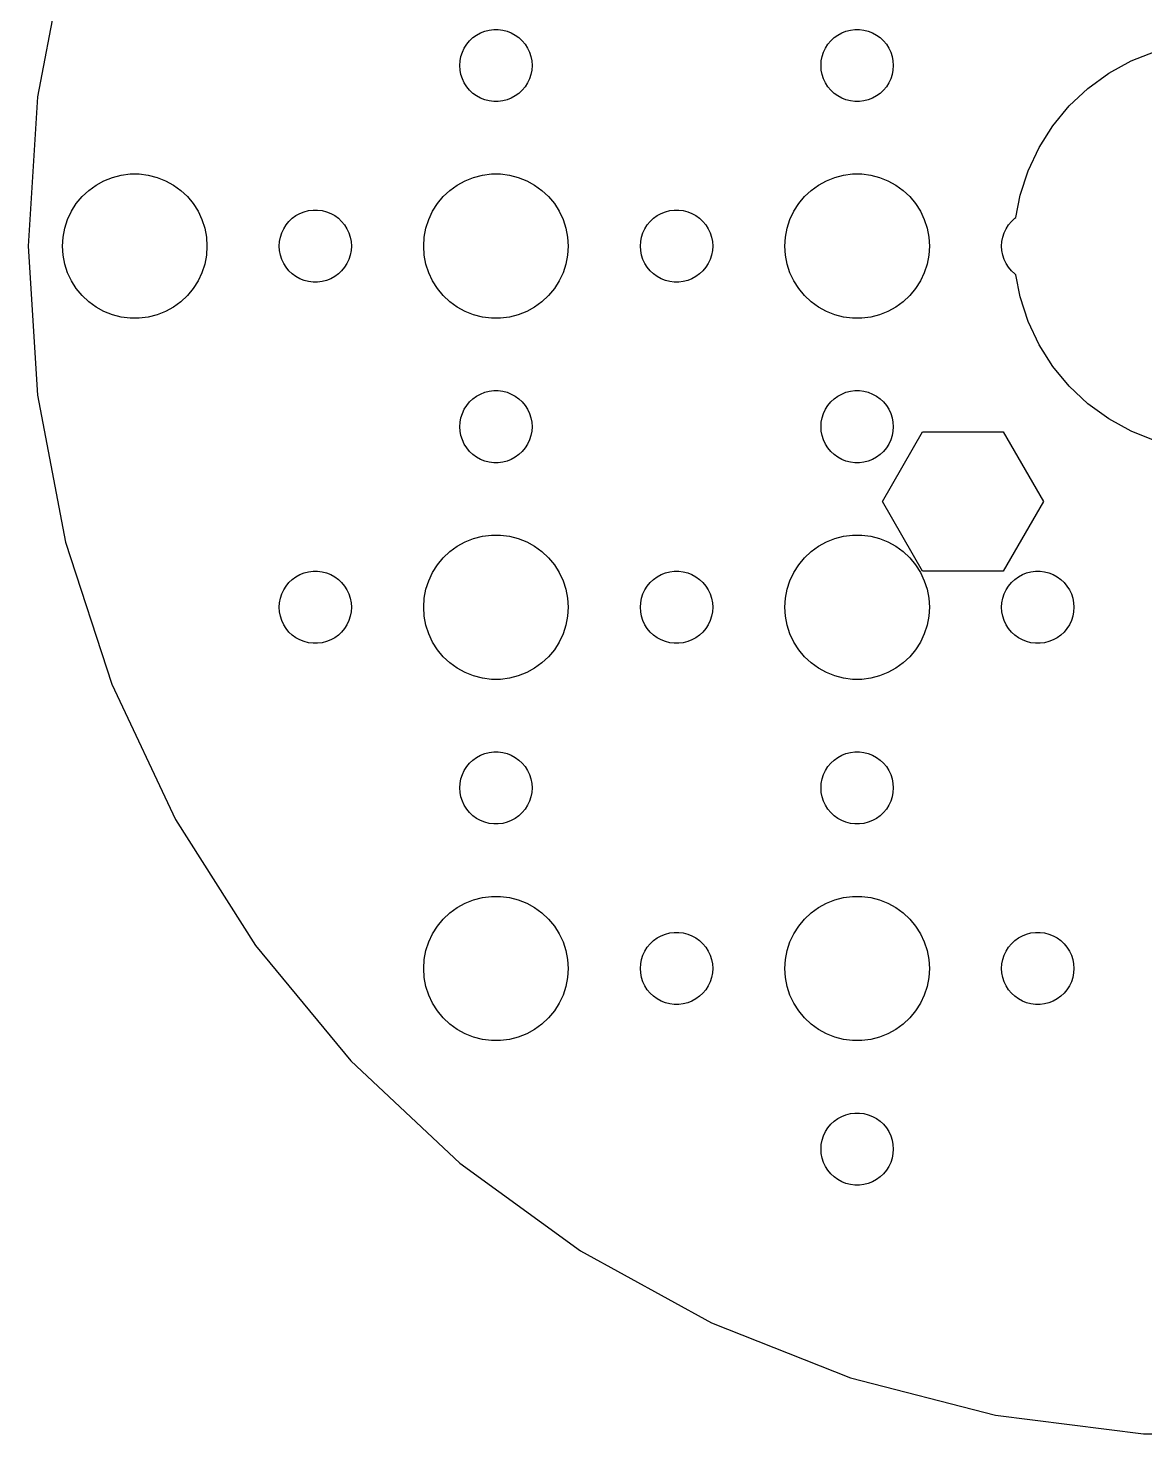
# Model space of a CAD drawing. Header units: metres. Extents: x -52 to 52, y -49 to 489.
# Drawn here: x -49.4 to -3.1, y 280.7 to 339.1 of the extents above; entities that cross this region are included whole.
import ezdxf

# ---------------------------------------------------------------- set-up
doc = ezdxf.new("R2010")
doc.units = ezdxf.units.M

msp = doc.modelspace()

# ---------------------------------------------------------------- linework, layer by layer
for p, q in [((-47.874, 342.292), (-49.037, 336.195)), ((-31.0934, 338.527), (-30.9561, 338.656)), ((-30.9561, 338.656), (-30.8037, 338.766)), ((-30.8037, 338.766), (-30.6387, 338.857)), ((-30.6387, 338.857), (-30.4635, 338.927)), ((-30.4635, 338.927), (-30.2811, 338.973)), ((-30.2811, 338.973), (-30.0942, 338.997)), ((-30.0942, 338.997), (-29.9058, 338.997)), ((-29.9058, 338.997), (-29.7189, 338.973)), ((-29.7189, 338.973), (-29.5365, 338.927)), ((-29.5365, 338.927), (-29.3613, 338.857)), ((-29.3613, 338.857), (-29.1963, 338.766)), ((-29.1963, 338.766), (-29.0439, 338.656)), ((-29.0439, 338.656), (-28.9065, 338.527)), ((-16.0934, 338.527), (-15.9561, 338.656)), ((-15.9561, 338.656), (-15.8037, 338.766)), ((-15.8037, 338.766), (-15.6387, 338.857)), ((-15.6387, 338.857), (-15.4635, 338.927)), ((-15.4635, 338.927), (-15.2811, 338.973)), ((-15.2811, 338.973), (-15.0942, 338.997)), ((-15.0942, 338.997), (-14.9058, 338.997)), ((-14.9058, 338.997), (-14.7189, 338.973)), ((-14.7189, 338.973), (-14.5365, 338.927)), ((-14.5365, 338.927), (-14.3613, 338.857)), ((-14.3613, 338.857), (-14.1963, 338.766)), ((-14.1963, 338.766), (-14.0439, 338.656)), ((-14.0439, 338.656), (-13.9065, 338.527)), ((-31.4529, 337.873), (-31.3947, 338.052)), ((-31.3947, 338.052), (-31.3145, 338.223)), ((-31.3145, 338.223), (-31.2135, 338.382)), ((-31.2135, 338.382), (-31.0934, 338.527)), ((-28.9065, 338.527), (-28.7865, 338.382)), ((-28.7865, 338.382), (-28.6855, 338.223)), ((-28.6855, 338.223), (-28.6053, 338.052)), ((-28.6053, 338.052), (-28.5471, 337.873)), ((-16.4529, 337.873), (-16.3947, 338.052)), ((-16.3947, 338.052), (-16.3145, 338.223)), ((-16.3145, 338.223), (-16.2135, 338.382)), ((-16.2135, 338.382), (-16.0934, 338.527)), ((-13.9065, 338.527), (-13.7865, 338.382)), ((-13.7865, 338.382), (-13.6855, 338.223)), ((-13.6855, 338.223), (-13.6053, 338.052)), ((-13.6053, 338.052), (-13.5471, 337.873)), ((-3.61911, 337.691), (-2.62663, 338.084)), ((-31.5, 337.5), (-31.4882, 337.688)), ((-31.4882, 337.312), (-31.5, 337.5)), ((-31.4882, 337.688), (-31.4529, 337.873)), ((-28.5471, 337.873), (-28.5118, 337.688)), ((-28.5118, 337.688), (-28.5, 337.5)), ((-28.5, 337.5), (-28.5118, 337.312)), ((-16.5, 337.5), (-16.4882, 337.688)), ((-16.4882, 337.312), (-16.5, 337.5)), ((-16.4882, 337.688), (-16.4529, 337.873)), ((-13.5471, 337.873), (-13.5118, 337.688)), ((-13.5118, 337.688), (-13.5, 337.5)), ((-13.5, 337.5), (-13.5118, 337.312)), ((-4.55452, 337.177), (-3.61911, 337.691)), ((-31.4529, 337.127), (-31.4882, 337.312)), ((-31.3947, 336.948), (-31.4529, 337.127)), ((-31.3145, 336.777), (-31.3947, 336.948)), ((-28.6053, 336.948), (-28.6855, 336.777)), ((-28.5471, 337.127), (-28.6053, 336.948)), ((-28.5118, 337.312), (-28.5471, 337.127)), ((-16.4529, 337.127), (-16.4882, 337.312)), ((-16.3947, 336.948), (-16.4529, 337.127)), ((-16.3145, 336.777), (-16.3947, 336.948)), ((-13.6053, 336.948), (-13.6855, 336.777)), ((-13.5471, 337.127), (-13.6053, 336.948)), ((-13.5118, 337.312), (-13.5471, 337.127)), ((-5.41809, 336.549), (-4.55452, 337.177)), ((-31.2135, 336.618), (-31.3145, 336.777)), ((-31.0934, 336.473), (-31.2135, 336.618)), ((-30.9561, 336.344), (-31.0934, 336.473)), ((-30.8037, 336.234), (-30.9561, 336.344)), ((-29.0439, 336.344), (-29.1963, 336.234)), ((-28.9065, 336.473), (-29.0439, 336.344)), ((-28.7865, 336.618), (-28.9065, 336.473)), ((-28.6855, 336.777), (-28.7865, 336.618)), ((-16.2135, 336.618), (-16.3145, 336.777)), ((-16.0934, 336.473), (-16.2135, 336.618)), ((-15.9561, 336.344), (-16.0934, 336.473)), ((-15.8037, 336.234), (-15.9561, 336.344)), ((-14.0439, 336.344), (-14.1963, 336.234)), ((-13.9065, 336.473), (-14.0439, 336.344)), ((-13.7865, 336.618), (-13.9065, 336.473)), ((-13.6855, 336.777), (-13.7865, 336.618)), ((-6.19623, 335.819), (-5.41809, 336.549)), ((-49.037, 336.195), (-49.4268, 330)), ((-30.6387, 336.143), (-30.8037, 336.234)), ((-30.4635, 336.073), (-30.6387, 336.143)), ((-30.2811, 336.027), (-30.4635, 336.073)), ((-30.0942, 336.003), (-30.2811, 336.027)), ((-29.9058, 336.003), (-30.0942, 336.003)), ((-29.7189, 336.027), (-29.9058, 336.003)), ((-29.5365, 336.073), (-29.7189, 336.027)), ((-29.3613, 336.143), (-29.5365, 336.073)), ((-29.1963, 336.234), (-29.3613, 336.143)), ((-15.6387, 336.143), (-15.8037, 336.234)), ((-15.4635, 336.073), (-15.6387, 336.143)), ((-15.2811, 336.027), (-15.4635, 336.073)), ((-15.0942, 336.003), (-15.2811, 336.027)), ((-14.9058, 336.003), (-15.0942, 336.003)), ((-14.7189, 336.027), (-14.9058, 336.003)), ((-14.5365, 336.073), (-14.7189, 336.027)), ((-14.3613, 336.143), (-14.5365, 336.073)), ((-14.1963, 336.234), (-14.3613, 336.143)), ((-6.87663, 334.996), (-6.19623, 335.819)), ((-7.44859, 334.095), (-6.87663, 334.996)), ((-7.90309, 333.129), (-7.44859, 334.095)), ((-46.2773, 332.714), (-45.927, 332.853)), ((-45.927, 332.853), (-45.5621, 332.947)), ((-45.5621, 332.947), (-45.1884, 332.994)), ((-45.1884, 332.994), (-44.8116, 332.994)), ((-44.8116, 332.994), (-44.4379, 332.947)), ((-44.4379, 332.947), (-44.0729, 332.853)), ((-44.0729, 332.853), (-43.7227, 332.714)), ((-31.2773, 332.714), (-30.927, 332.853)), ((-30.927, 332.853), (-30.5621, 332.947)), ((-30.5621, 332.947), (-30.1884, 332.994)), ((-30.1884, 332.994), (-29.8116, 332.994)), ((-29.8116, 332.994), (-29.4379, 332.947)), ((-29.4379, 332.947), (-29.0729, 332.853)), ((-29.0729, 332.853), (-28.7227, 332.714)), ((-16.2773, 332.714), (-15.927, 332.853)), ((-15.927, 332.853), (-15.5621, 332.947)), ((-15.5621, 332.947), (-15.1884, 332.994)), ((-15.1884, 332.994), (-14.8116, 332.994)), ((-14.8116, 332.994), (-14.4379, 332.947)), ((-14.4379, 332.947), (-14.0729, 332.853)), ((-14.0729, 332.853), (-13.7227, 332.714)), ((-8.23296, 332.114), (-7.90309, 333.129)), ((-47.1869, 332.054), (-46.9123, 332.312)), ((-46.9123, 332.312), (-46.6075, 332.533)), ((-46.6075, 332.533), (-46.2773, 332.714)), ((-43.7227, 332.714), (-43.3925, 332.533)), ((-43.3925, 332.533), (-43.0877, 332.312)), ((-43.0877, 332.312), (-42.8131, 332.054)), ((-32.1869, 332.054), (-31.9123, 332.312)), ((-31.9123, 332.312), (-31.6075, 332.533)), ((-31.6075, 332.533), (-31.2773, 332.714)), ((-28.7227, 332.714), (-28.3925, 332.533)), ((-28.3925, 332.533), (-28.0877, 332.312)), ((-28.0877, 332.312), (-27.8131, 332.054)), ((-17.1869, 332.054), (-16.9123, 332.312)), ((-16.9123, 332.312), (-16.6075, 332.533)), ((-16.6075, 332.533), (-16.2773, 332.714)), ((-13.7227, 332.714), (-13.3925, 332.533)), ((-13.3925, 332.533), (-13.0877, 332.312)), ((-13.0877, 332.312), (-12.8131, 332.054)), ((-47.6289, 331.445), (-47.427, 331.763)), ((-47.427, 331.763), (-47.1869, 332.054)), ((-42.8131, 332.054), (-42.5729, 331.763)), ((-42.5729, 331.763), (-42.3711, 331.445)), ((-32.6289, 331.445), (-32.427, 331.763)), ((-32.427, 331.763), (-32.1869, 332.054)), ((-27.8131, 332.054), (-27.5729, 331.763)), ((-27.5729, 331.763), (-27.3711, 331.445)), ((-17.6289, 331.445), (-17.427, 331.763)), ((-17.427, 331.763), (-17.1869, 332.054)), ((-12.8131, 332.054), (-12.5729, 331.763)), ((-12.5729, 331.763), (-12.3711, 331.445)), ((-8.40921, 331.19), (-8.23296, 332.114)), ((-47.9057, 330.746), (-47.7893, 331.104)), ((-47.7893, 331.104), (-47.6289, 331.445)), ((-42.3711, 331.445), (-42.2107, 331.104)), ((-42.2107, 331.104), (-42.0942, 330.746)), ((-38.7135, 330.882), (-38.5934, 331.027)), ((-38.5934, 331.027), (-38.4561, 331.156)), ((-38.4561, 331.156), (-38.3037, 331.266)), ((-38.3037, 331.266), (-38.1387, 331.357)), ((-38.1387, 331.357), (-37.9635, 331.427)), ((-37.9635, 331.427), (-37.7811, 331.473)), ((-37.7811, 331.473), (-37.5942, 331.497)), ((-37.5942, 331.497), (-37.4058, 331.497)), ((-37.4058, 331.497), (-37.2189, 331.473)), ((-37.2189, 331.473), (-37.0365, 331.427)), ((-37.0365, 331.427), (-36.8613, 331.357)), ((-36.8613, 331.357), (-36.6963, 331.266)), ((-36.6963, 331.266), (-36.5439, 331.156)), ((-36.5439, 331.156), (-36.4065, 331.027)), ((-36.4065, 331.027), (-36.2865, 330.882)), ((-32.9057, 330.746), (-32.7893, 331.104)), ((-32.7893, 331.104), (-32.6289, 331.445)), ((-27.3711, 331.445), (-27.2107, 331.104)), ((-27.2107, 331.104), (-27.0942, 330.746)), ((-23.7135, 330.882), (-23.5934, 331.027)), ((-23.5934, 331.027), (-23.4561, 331.156)), ((-23.4561, 331.156), (-23.3037, 331.266)), ((-23.3037, 331.266), (-23.1387, 331.357)), ((-23.1387, 331.357), (-22.9635, 331.427)), ((-22.9635, 331.427), (-22.7811, 331.473)), ((-22.7811, 331.473), (-22.5942, 331.497)), ((-22.5942, 331.497), (-22.4058, 331.497)), ((-22.4058, 331.497), (-22.2189, 331.473)), ((-22.2189, 331.473), (-22.0365, 331.427)), ((-22.0365, 331.427), (-21.8613, 331.357)), ((-21.8613, 331.357), (-21.6963, 331.266)), ((-21.6963, 331.266), (-21.5439, 331.156)), ((-21.5439, 331.156), (-21.4065, 331.027)), ((-21.4065, 331.027), (-21.2865, 330.882)), ((-17.9057, 330.746), (-17.7893, 331.104)), ((-17.7893, 331.104), (-17.6289, 331.445)), ((-12.3711, 331.445), (-12.2107, 331.104)), ((-12.2107, 331.104), (-12.0942, 330.746)), ((-8.71352, 330.882), (-8.59344, 331.027)), ((-8.59344, 331.027), (-8.45613, 331.156)), ((-8.45613, 331.156), (-8.40921, 331.19)), ((-47.9763, 330.376), (-47.9057, 330.746)), ((-42.0942, 330.746), (-42.0237, 330.376)), ((-38.9529, 330.373), (-38.8947, 330.552)), ((-38.8947, 330.552), (-38.8145, 330.723)), ((-38.8145, 330.723), (-38.7135, 330.882)), ((-36.2865, 330.882), (-36.1855, 330.723)), ((-36.1855, 330.723), (-36.1053, 330.552)), ((-36.1053, 330.552), (-36.0471, 330.373)), ((-32.9763, 330.376), (-32.9057, 330.746)), ((-27.0942, 330.746), (-27.0237, 330.376)), ((-23.9529, 330.373), (-23.8947, 330.552)), ((-23.8947, 330.552), (-23.8145, 330.723)), ((-23.8145, 330.723), (-23.7135, 330.882)), ((-21.2865, 330.882), (-21.1855, 330.723)), ((-21.1855, 330.723), (-21.1053, 330.552)), ((-21.1053, 330.552), (-21.0471, 330.373)), ((-17.9763, 330.376), (-17.9057, 330.746)), ((-12.0942, 330.746), (-12.0237, 330.376)), ((-8.95287, 330.373), (-8.89465, 330.552)), ((-8.89465, 330.552), (-8.81445, 330.723)), ((-8.81445, 330.723), (-8.71352, 330.882)), ((-49.4268, 330), (-49.037, 323.805)), ((-48, 330), (-47.9763, 330.376)), ((-47.9763, 329.624), (-48, 330)), ((-42.0237, 330.376), (-42, 330)), ((-42, 330), (-42.0237, 329.624)), ((-39, 330), (-38.9882, 330.188)), ((-38.9882, 329.812), (-39, 330)), ((-38.9882, 330.188), (-38.9529, 330.373)), ((-36.0471, 330.373), (-36.0118, 330.188)), ((-36.0118, 330.188), (-36, 330)), ((-36, 330), (-36.0118, 329.812)), ((-33, 330), (-32.9763, 330.376)), ((-32.9763, 329.624), (-33, 330)), ((-27.0237, 330.376), (-27, 330)), ((-27, 330), (-27.0237, 329.624)), ((-24, 330), (-23.9882, 330.188)), ((-23.9882, 329.812), (-24, 330)), ((-23.9882, 330.188), (-23.9529, 330.373)), ((-21.0471, 330.373), (-21.0118, 330.188)), ((-21.0118, 330.188), (-21, 330)), ((-21, 330), (-21.0118, 329.812)), ((-18, 330), (-17.9763, 330.376)), ((-17.9763, 329.624), (-18, 330)), ((-12.0237, 330.376), (-12, 330)), ((-12, 330), (-12.0237, 329.624)), ((-9, 330), (-8.98816, 330.188)), ((-8.98816, 329.812), (-9, 330)), ((-8.98816, 330.188), (-8.95287, 330.373)), ((-47.9057, 329.254), (-47.9763, 329.624)), ((-42.0237, 329.624), (-42.0942, 329.254)), ((-38.9529, 329.627), (-38.9882, 329.812)), ((-38.8947, 329.448), (-38.9529, 329.627)), ((-38.8145, 329.277), (-38.8947, 329.448)), ((-38.7135, 329.118), (-38.8145, 329.277)), ((-36.1855, 329.277), (-36.2865, 329.118)), ((-36.1053, 329.448), (-36.1855, 329.277)), ((-36.0471, 329.627), (-36.1053, 329.448)), ((-36.0118, 329.812), (-36.0471, 329.627)), ((-32.9057, 329.254), (-32.9763, 329.624)), ((-27.0237, 329.624), (-27.0942, 329.254)), ((-23.9529, 329.627), (-23.9882, 329.812)), ((-23.8947, 329.448), (-23.9529, 329.627)), ((-23.8145, 329.277), (-23.8947, 329.448)), ((-23.7135, 329.118), (-23.8145, 329.277)), ((-21.1855, 329.277), (-21.2865, 329.118)), ((-21.1053, 329.448), (-21.1855, 329.277)), ((-21.0471, 329.627), (-21.1053, 329.448)), ((-21.0118, 329.812), (-21.0471, 329.627)), ((-17.9057, 329.254), (-17.9763, 329.624)), ((-12.0237, 329.624), (-12.0942, 329.254)), ((-8.95287, 329.627), (-8.98816, 329.812)), ((-8.89465, 329.448), (-8.95287, 329.627)), ((-8.81445, 329.277), (-8.89465, 329.448)), ((-8.71352, 329.118), (-8.81445, 329.277)), ((-47.7893, 328.896), (-47.9057, 329.254)), ((-47.6289, 328.555), (-47.7893, 328.896)), ((-42.2107, 328.896), (-42.3711, 328.555)), ((-42.0942, 329.254), (-42.2107, 328.896)), ((-38.5934, 328.973), (-38.7135, 329.118)), ((-38.4561, 328.844), (-38.5934, 328.973)), ((-38.3037, 328.734), (-38.4561, 328.844)), ((-38.1387, 328.643), (-38.3037, 328.734)), ((-36.6963, 328.734), (-36.8613, 328.643)), ((-36.5439, 328.844), (-36.6963, 328.734)), ((-36.4065, 328.973), (-36.5439, 328.844)), ((-36.2865, 329.118), (-36.4065, 328.973)), ((-32.7893, 328.896), (-32.9057, 329.254)), ((-32.6289, 328.555), (-32.7893, 328.896)), ((-27.2107, 328.896), (-27.3711, 328.555)), ((-27.0942, 329.254), (-27.2107, 328.896)), ((-23.5934, 328.973), (-23.7135, 329.118)), ((-23.4561, 328.844), (-23.5934, 328.973)), ((-23.3037, 328.734), (-23.4561, 328.844)), ((-23.1387, 328.643), (-23.3037, 328.734)), ((-21.6963, 328.734), (-21.8613, 328.643)), ((-21.5439, 328.844), (-21.6963, 328.734)), ((-21.4065, 328.973), (-21.5439, 328.844)), ((-21.2865, 329.118), (-21.4065, 328.973)), ((-17.7893, 328.896), (-17.9057, 329.254)), ((-17.6289, 328.555), (-17.7893, 328.896)), ((-12.2107, 328.896), (-12.3711, 328.555)), ((-12.0942, 329.254), (-12.2107, 328.896)), ((-8.59344, 328.973), (-8.71352, 329.118)), ((-8.45613, 328.844), (-8.59344, 328.973)), ((-8.40921, 328.81), (-8.45613, 328.844)), ((-8.23296, 327.886), (-8.40921, 328.81)), ((-47.427, 328.237), (-47.6289, 328.555)), ((-47.1869, 327.946), (-47.427, 328.237)), ((-42.5729, 328.237), (-42.8131, 327.946)), ((-42.3711, 328.555), (-42.5729, 328.237)), ((-37.9635, 328.573), (-38.1387, 328.643)), ((-37.7811, 328.527), (-37.9635, 328.573)), ((-37.5942, 328.503), (-37.7811, 328.527)), ((-37.4058, 328.503), (-37.5942, 328.503)), ((-37.2189, 328.527), (-37.4058, 328.503)), ((-37.0365, 328.573), (-37.2189, 328.527)), ((-36.8613, 328.643), (-37.0365, 328.573)), ((-32.427, 328.237), (-32.6289, 328.555)), ((-32.1869, 327.946), (-32.427, 328.237)), ((-27.5729, 328.237), (-27.8131, 327.946)), ((-27.3711, 328.555), (-27.5729, 328.237)), ((-22.9635, 328.573), (-23.1387, 328.643)), ((-22.7811, 328.527), (-22.9635, 328.573)), ((-22.5942, 328.503), (-22.7811, 328.527)), ((-22.4058, 328.503), (-22.5942, 328.503)), ((-22.2189, 328.527), (-22.4058, 328.503)), ((-22.0365, 328.573), (-22.2189, 328.527)), ((-21.8613, 328.643), (-22.0365, 328.573)), ((-17.427, 328.237), (-17.6289, 328.555)), ((-17.1869, 327.946), (-17.427, 328.237)), ((-12.5729, 328.237), (-12.8131, 327.946)), ((-12.3711, 328.555), (-12.5729, 328.237)), ((-46.9123, 327.688), (-47.1869, 327.946)), ((-46.6075, 327.467), (-46.9123, 327.688)), ((-43.0877, 327.688), (-43.3925, 327.467)), ((-42.8131, 327.946), (-43.0877, 327.688)), ((-31.9123, 327.688), (-32.1869, 327.946)), ((-31.6075, 327.467), (-31.9123, 327.688)), ((-28.0877, 327.688), (-28.3925, 327.467)), ((-27.8131, 327.946), (-28.0877, 327.688)), ((-16.9123, 327.688), (-17.1869, 327.946)), ((-16.6075, 327.467), (-16.9123, 327.688)), ((-13.0877, 327.688), (-13.3925, 327.467)), ((-12.8131, 327.946), (-13.0877, 327.688)), ((-7.90309, 326.871), (-8.23296, 327.886)), ((-46.2773, 327.286), (-46.6075, 327.467)), ((-45.927, 327.147), (-46.2773, 327.286)), ((-45.5621, 327.053), (-45.927, 327.147)), ((-45.1884, 327.006), (-45.5621, 327.053)), ((-44.8116, 327.006), (-45.1884, 327.006)), ((-44.4379, 327.053), (-44.8116, 327.006)), ((-44.0729, 327.147), (-44.4379, 327.053)), ((-43.7227, 327.286), (-44.0729, 327.147)), ((-43.3925, 327.467), (-43.7227, 327.286)), ((-31.2773, 327.286), (-31.6075, 327.467)), ((-30.927, 327.147), (-31.2773, 327.286)), ((-30.5621, 327.053), (-30.927, 327.147)), ((-30.1884, 327.006), (-30.5621, 327.053)), ((-29.8116, 327.006), (-30.1884, 327.006)), ((-29.4379, 327.053), (-29.8116, 327.006)), ((-29.0729, 327.147), (-29.4379, 327.053)), ((-28.7227, 327.286), (-29.0729, 327.147)), ((-28.3925, 327.467), (-28.7227, 327.286)), ((-16.2773, 327.286), (-16.6075, 327.467)), ((-15.927, 327.147), (-16.2773, 327.286)), ((-15.5621, 327.053), (-15.927, 327.147)), ((-15.1884, 327.006), (-15.5621, 327.053)), ((-14.8116, 327.006), (-15.1884, 327.006)), ((-14.4379, 327.053), (-14.8116, 327.006)), ((-14.0729, 327.147), (-14.4379, 327.053)), ((-13.7227, 327.286), (-14.0729, 327.147)), ((-13.3925, 327.467), (-13.7227, 327.286)), ((-7.44859, 325.905), (-7.90309, 326.871)), ((-6.87663, 325.004), (-7.44859, 325.905)), ((-6.19623, 324.181), (-6.87663, 325.004)), ((-5.41809, 323.451), (-6.19623, 324.181)), ((-49.037, 323.805), (-47.874, 317.708)), ((-31.2135, 323.382), (-31.0934, 323.527)), ((-31.0934, 323.527), (-30.9561, 323.656)), ((-30.9561, 323.656), (-30.8037, 323.766)), ((-30.8037, 323.766), (-30.6387, 323.857)), ((-30.6387, 323.857), (-30.4635, 323.927)), ((-30.4635, 323.927), (-30.2811, 323.973)), ((-30.2811, 323.973), (-30.0942, 323.997)), ((-30.0942, 323.997), (-29.9058, 323.997)), ((-29.9058, 323.997), (-29.7189, 323.973)), ((-29.7189, 323.973), (-29.5365, 323.927)), ((-29.5365, 323.927), (-29.3613, 323.857)), ((-29.3613, 323.857), (-29.1963, 323.766)), ((-29.1963, 323.766), (-29.0439, 323.656)), ((-29.0439, 323.656), (-28.9065, 323.527)), ((-28.9065, 323.527), (-28.7865, 323.382)), ((-16.2135, 323.382), (-16.0934, 323.527)), ((-16.0934, 323.527), (-15.9561, 323.656)), ((-15.9561, 323.656), (-15.8037, 323.766)), ((-15.8037, 323.766), (-15.6387, 323.857)), ((-15.6387, 323.857), (-15.4635, 323.927)), ((-15.4635, 323.927), (-15.2811, 323.973)), ((-15.2811, 323.973), (-15.0942, 323.997)), ((-15.0942, 323.997), (-14.9058, 323.997)), ((-14.9058, 323.997), (-14.7189, 323.973)), ((-14.7189, 323.973), (-14.5365, 323.927)), ((-14.5365, 323.927), (-14.3613, 323.857)), ((-14.3613, 323.857), (-14.1963, 323.766)), ((-14.1963, 323.766), (-14.0439, 323.656)), ((-14.0439, 323.656), (-13.9065, 323.527)), ((-13.9065, 323.527), (-13.7865, 323.382)), ((-4.55452, 322.823), (-5.41809, 323.451)), ((-31.4882, 322.688), (-31.4529, 322.873)), ((-31.4529, 322.873), (-31.3947, 323.052)), ((-31.3947, 323.052), (-31.3145, 323.223)), ((-31.3145, 323.223), (-31.2135, 323.382)), ((-28.7865, 323.382), (-28.6855, 323.223)), ((-28.6855, 323.223), (-28.6053, 323.052)), ((-28.6053, 323.052), (-28.5471, 322.873)), ((-28.5471, 322.873), (-28.5118, 322.688)), ((-16.4882, 322.688), (-16.4529, 322.873)), ((-16.4529, 322.873), (-16.3947, 323.052)), ((-16.3947, 323.052), (-16.3145, 323.223)), ((-16.3145, 323.223), (-16.2135, 323.382)), ((-13.7865, 323.382), (-13.6855, 323.223)), ((-13.6855, 323.223), (-13.6053, 323.052)), ((-13.6053, 323.052), (-13.5471, 322.873)), ((-13.5471, 322.873), (-13.5118, 322.688)), ((-31.5, 322.5), (-31.4882, 322.688)), ((-31.4882, 322.312), (-31.5, 322.5)), ((-31.4529, 322.127), (-31.4882, 322.312)), ((-28.5118, 322.312), (-28.5471, 322.127)), ((-28.5118, 322.688), (-28.5, 322.5)), ((-28.5, 322.5), (-28.5118, 322.312)), ((-16.5, 322.5), (-16.4882, 322.688)), ((-16.4882, 322.312), (-16.5, 322.5)), ((-16.4529, 322.127), (-16.4882, 322.312)), ((-13.9536, 319.393), (-12.2803, 322.291)), ((-13.5118, 322.312), (-13.5471, 322.127)), ((-13.5118, 322.688), (-13.5, 322.5)), ((-13.5, 322.5), (-13.5118, 322.312)), ((-12.2803, 322.291), (-8.9337, 322.291)), ((-8.9337, 322.291), (-7.26039, 319.393)), ((-3.61911, 322.309), (-4.55452, 322.823)), ((-2.62663, 321.916), (-3.61911, 322.309)), ((-31.3947, 321.948), (-31.4529, 322.127)), ((-31.3145, 321.777), (-31.3947, 321.948)), ((-31.2135, 321.618), (-31.3145, 321.777)), ((-28.6855, 321.777), (-28.7865, 321.618)), ((-28.6053, 321.948), (-28.6855, 321.777)), ((-28.5471, 322.127), (-28.6053, 321.948)), ((-16.3947, 321.948), (-16.4529, 322.127)), ((-16.3145, 321.777), (-16.3947, 321.948)), ((-16.2135, 321.618), (-16.3145, 321.777)), ((-13.6855, 321.777), (-13.7865, 321.618)), ((-13.6053, 321.948), (-13.6855, 321.777)), ((-13.5471, 322.127), (-13.6053, 321.948)), ((-31.0934, 321.473), (-31.2135, 321.618)), ((-30.9561, 321.344), (-31.0934, 321.473)), ((-30.8037, 321.234), (-30.9561, 321.344)), ((-30.6387, 321.143), (-30.8037, 321.234)), ((-30.4635, 321.073), (-30.6387, 321.143)), ((-29.3613, 321.143), (-29.5365, 321.073)), ((-29.1963, 321.234), (-29.3613, 321.143)), ((-29.0439, 321.344), (-29.1963, 321.234)), ((-28.9065, 321.473), (-29.0439, 321.344)), ((-28.7865, 321.618), (-28.9065, 321.473)), ((-16.0934, 321.473), (-16.2135, 321.618)), ((-15.9561, 321.344), (-16.0934, 321.473)), ((-15.8037, 321.234), (-15.9561, 321.344)), ((-15.6387, 321.143), (-15.8037, 321.234)), ((-15.4635, 321.073), (-15.6387, 321.143)), ((-14.3613, 321.143), (-14.5365, 321.073)), ((-14.1963, 321.234), (-14.3613, 321.143)), ((-14.0439, 321.344), (-14.1963, 321.234)), ((-13.9065, 321.473), (-14.0439, 321.344)), ((-13.7865, 321.618), (-13.9065, 321.473)), ((-30.2811, 321.027), (-30.4635, 321.073)), ((-30.0942, 321.003), (-30.2811, 321.027)), ((-29.9058, 321.003), (-30.0942, 321.003)), ((-29.7189, 321.027), (-29.9058, 321.003)), ((-29.5365, 321.073), (-29.7189, 321.027)), ((-15.2811, 321.027), (-15.4635, 321.073)), ((-15.0942, 321.003), (-15.2811, 321.027)), ((-14.9058, 321.003), (-15.0942, 321.003)), ((-14.7189, 321.027), (-14.9058, 321.003)), ((-14.5365, 321.073), (-14.7189, 321.027)), ((-12.2803, 316.495), (-13.9536, 319.393)), ((-7.26039, 319.393), (-8.93369, 316.495)), ((-47.874, 317.708), (-45.9559, 311.805)), ((-31.6075, 317.533), (-31.2773, 317.714)), ((-31.2773, 317.714), (-30.927, 317.853)), ((-30.927, 317.853), (-30.5621, 317.947)), ((-30.5621, 317.947), (-30.1884, 317.994)), ((-30.1884, 317.994), (-29.8116, 317.994)), ((-29.8116, 317.994), (-29.4379, 317.947)), ((-29.4379, 317.947), (-29.0729, 317.853)), ((-29.0729, 317.853), (-28.7227, 317.714)), ((-28.7227, 317.714), (-28.3925, 317.533)), ((-16.6075, 317.533), (-16.2773, 317.714)), ((-16.2773, 317.714), (-15.927, 317.853)), ((-15.927, 317.853), (-15.5621, 317.947)), ((-15.5621, 317.947), (-15.1884, 317.994)), ((-15.1884, 317.994), (-14.8116, 317.994)), ((-14.8116, 317.994), (-14.4379, 317.947)), ((-14.4379, 317.947), (-14.0729, 317.853)), ((-14.0729, 317.853), (-13.7227, 317.714)), ((-13.7227, 317.714), (-13.3925, 317.533)), ((-32.427, 316.763), (-32.1869, 317.054)), ((-32.1869, 317.054), (-31.9123, 317.312)), ((-31.9123, 317.312), (-31.6075, 317.533)), ((-28.3925, 317.533), (-28.0877, 317.312)), ((-28.0877, 317.312), (-27.8131, 317.054)), ((-27.8131, 317.054), (-27.5729, 316.763)), ((-17.427, 316.763), (-17.1869, 317.054)), ((-17.1869, 317.054), (-16.9123, 317.312)), ((-16.9123, 317.312), (-16.6075, 317.533)), ((-13.3925, 317.533), (-13.0877, 317.312)), ((-13.0877, 317.312), (-12.8131, 317.054)), ((-12.8131, 317.054), (-12.5729, 316.763)), ((-37.9635, 316.427), (-37.7811, 316.473)), ((-37.7811, 316.473), (-37.5942, 316.497)), ((-37.5942, 316.497), (-37.4058, 316.497)), ((-37.4058, 316.497), (-37.2189, 316.473)), ((-37.2189, 316.473), (-37.0365, 316.427)), ((-32.7893, 316.104), (-32.6289, 316.445)), ((-32.6289, 316.445), (-32.427, 316.763)), ((-27.5729, 316.763), (-27.3711, 316.445)), ((-27.3711, 316.445), (-27.2107, 316.104)), ((-22.9635, 316.427), (-22.7811, 316.473)), ((-22.7811, 316.473), (-22.5942, 316.497)), ((-22.5942, 316.497), (-22.4058, 316.497)), ((-22.4058, 316.497), (-22.2189, 316.473)), ((-22.2189, 316.473), (-22.0365, 316.427)), ((-17.7893, 316.104), (-17.6289, 316.445)), ((-17.6289, 316.445), (-17.427, 316.763)), ((-12.5729, 316.763), (-12.3711, 316.445)), ((-12.3711, 316.445), (-12.2107, 316.104)), ((-8.93369, 316.495), (-12.2803, 316.495)), ((-7.96352, 316.427), (-7.78107, 316.473)), ((-7.78107, 316.473), (-7.59418, 316.497)), ((-7.59418, 316.497), (-7.40581, 316.497)), ((-7.40581, 316.497), (-7.21892, 316.473)), ((-7.21892, 316.473), (-7.03647, 316.427)), ((-38.8145, 315.723), (-38.7135, 315.882)), ((-38.7135, 315.882), (-38.5934, 316.027)), ((-38.5934, 316.027), (-38.4561, 316.156)), ((-38.4561, 316.156), (-38.3037, 316.266)), ((-38.3037, 316.266), (-38.1387, 316.357)), ((-38.1387, 316.357), (-37.9635, 316.427)), ((-37.0365, 316.427), (-36.8613, 316.357)), ((-36.8613, 316.357), (-36.6963, 316.266)), ((-36.6963, 316.266), (-36.5439, 316.156)), ((-36.5439, 316.156), (-36.4065, 316.027)), ((-36.4065, 316.027), (-36.2865, 315.882)), ((-36.2865, 315.882), (-36.1855, 315.723)), ((-32.9057, 315.746), (-32.7893, 316.104)), ((-27.2107, 316.104), (-27.0942, 315.746)), ((-23.8145, 315.723), (-23.7135, 315.882)), ((-23.7135, 315.882), (-23.5934, 316.027)), ((-23.5934, 316.027), (-23.4561, 316.156)), ((-23.4561, 316.156), (-23.3037, 316.266)), ((-23.3037, 316.266), (-23.1387, 316.357)), ((-23.1387, 316.357), (-22.9635, 316.427)), ((-22.0365, 316.427), (-21.8613, 316.357)), ((-21.8613, 316.357), (-21.6963, 316.266)), ((-21.6963, 316.266), (-21.5439, 316.156)), ((-21.5439, 316.156), (-21.4065, 316.027)), ((-21.4065, 316.027), (-21.2865, 315.882)), ((-21.2865, 315.882), (-21.1855, 315.723)), ((-17.9057, 315.746), (-17.7893, 316.104)), ((-12.2107, 316.104), (-12.0942, 315.746)), ((-8.81445, 315.723), (-8.71352, 315.882)), ((-8.71352, 315.882), (-8.59344, 316.027)), ((-8.59344, 316.027), (-8.45613, 316.156)), ((-8.45613, 316.156), (-8.30373, 316.266)), ((-8.30373, 316.266), (-8.13866, 316.357)), ((-8.13866, 316.357), (-7.96352, 316.427)), ((-7.03647, 316.427), (-6.86133, 316.357)), ((-6.86133, 316.357), (-6.69626, 316.266)), ((-6.69626, 316.266), (-6.54385, 316.156)), ((-6.54385, 316.156), (-6.40654, 316.027)), ((-6.40654, 316.027), (-6.28647, 315.882)), ((-6.28647, 315.882), (-6.18553, 315.723)), ((-38.9882, 315.188), (-38.9529, 315.373)), ((-38.9529, 315.373), (-38.8947, 315.552)), ((-38.8947, 315.552), (-38.8145, 315.723)), ((-36.1855, 315.723), (-36.1053, 315.552)), ((-36.1053, 315.552), (-36.0471, 315.373)), ((-36.0471, 315.373), (-36.0118, 315.188)), ((-33, 315), (-32.9763, 315.376)), ((-32.9763, 315.376), (-32.9057, 315.746)), ((-27.0942, 315.746), (-27.0237, 315.376)), ((-27.0237, 315.376), (-27, 315)), ((-23.9882, 315.188), (-23.9529, 315.373)), ((-23.9529, 315.373), (-23.8947, 315.552)), ((-23.8947, 315.552), (-23.8145, 315.723)), ((-21.1855, 315.723), (-21.1053, 315.552)), ((-21.1053, 315.552), (-21.0471, 315.373)), ((-21.0471, 315.373), (-21.0118, 315.188)), ((-18, 315), (-17.9763, 315.376)), ((-17.9763, 315.376), (-17.9057, 315.746)), ((-12.0942, 315.746), (-12.0237, 315.376)), ((-12.0237, 315.376), (-12, 315)), ((-8.98816, 315.188), (-8.95287, 315.373)), ((-8.95287, 315.373), (-8.89465, 315.552)), ((-8.89465, 315.552), (-8.81445, 315.723)), ((-6.18553, 315.723), (-6.10533, 315.552)), ((-6.10533, 315.552), (-6.04712, 315.373)), ((-6.04712, 315.373), (-6.01183, 315.188)), ((-39, 315), (-38.9882, 315.188)), ((-38.9882, 314.812), (-39, 315)), ((-38.9529, 314.627), (-38.9882, 314.812)), ((-36.0118, 314.812), (-36.0471, 314.627)), ((-36.0118, 315.188), (-36, 315)), ((-36, 315), (-36.0118, 314.812)), ((-32.9763, 314.624), (-33, 315)), ((-27, 315), (-27.0237, 314.624)), ((-24, 315), (-23.9882, 315.188)), ((-23.9882, 314.812), (-24, 315)), ((-23.9529, 314.627), (-23.9882, 314.812)), ((-21.0118, 314.812), (-21.0471, 314.627)), ((-21.0118, 315.188), (-21, 315)), ((-21, 315), (-21.0118, 314.812)), ((-17.9763, 314.624), (-18, 315)), ((-12, 315), (-12.0237, 314.624)), ((-9, 315), (-8.98816, 315.188)), ((-8.98816, 314.812), (-9, 315)), ((-8.95287, 314.627), (-8.98816, 314.812)), ((-6.01183, 314.812), (-6.04712, 314.627)), ((-6.01183, 315.188), (-6, 315)), ((-6, 315), (-6.01183, 314.812)), ((-38.8947, 314.448), (-38.9529, 314.627)), ((-38.8145, 314.277), (-38.8947, 314.448)), ((-38.7135, 314.118), (-38.8145, 314.277)), ((-38.5934, 313.973), (-38.7135, 314.118)), ((-36.2865, 314.118), (-36.4065, 313.973)), ((-36.1855, 314.277), (-36.2865, 314.118)), ((-36.1053, 314.448), (-36.1855, 314.277)), ((-36.0471, 314.627), (-36.1053, 314.448)), ((-32.9057, 314.254), (-32.9763, 314.624)), ((-32.7893, 313.896), (-32.9057, 314.254)), ((-27.0942, 314.254), (-27.2107, 313.896)), ((-27.0237, 314.624), (-27.0942, 314.254)), ((-23.8947, 314.448), (-23.9529, 314.627)), ((-23.8145, 314.277), (-23.8947, 314.448)), ((-23.7135, 314.118), (-23.8145, 314.277)), ((-23.5934, 313.973), (-23.7135, 314.118)), ((-21.2865, 314.118), (-21.4065, 313.973)), ((-21.1855, 314.277), (-21.2865, 314.118)), ((-21.1053, 314.448), (-21.1855, 314.277)), ((-21.0471, 314.627), (-21.1053, 314.448)), ((-17.9057, 314.254), (-17.9763, 314.624)), ((-17.7893, 313.896), (-17.9057, 314.254)), ((-12.0942, 314.254), (-12.2107, 313.896)), ((-12.0237, 314.624), (-12.0942, 314.254)), ((-8.89465, 314.448), (-8.95287, 314.627)), ((-8.81445, 314.277), (-8.89465, 314.448)), ((-8.71352, 314.118), (-8.81445, 314.277)), ((-8.59344, 313.973), (-8.71352, 314.118)), ((-6.28647, 314.118), (-6.40654, 313.973)), ((-6.18553, 314.277), (-6.28647, 314.118)), ((-6.10533, 314.448), (-6.18553, 314.277)), ((-6.04712, 314.627), (-6.10533, 314.448)), ((-38.4561, 313.844), (-38.5934, 313.973)), ((-38.3037, 313.734), (-38.4561, 313.844)), ((-38.1387, 313.643), (-38.3037, 313.734)), ((-37.9635, 313.573), (-38.1387, 313.643)), ((-37.7811, 313.527), (-37.9635, 313.573)), ((-37.5942, 313.503), (-37.7811, 313.527)), ((-37.2189, 313.527), (-37.4058, 313.503)), ((-37.0365, 313.573), (-37.2189, 313.527)), ((-36.8613, 313.643), (-37.0365, 313.573)), ((-36.6963, 313.734), (-36.8613, 313.643)), ((-36.5439, 313.844), (-36.6963, 313.734)), ((-36.4065, 313.973), (-36.5439, 313.844)), ((-32.6289, 313.555), (-32.7893, 313.896)), ((-32.427, 313.237), (-32.6289, 313.555)), ((-27.3711, 313.555), (-27.5729, 313.237)), ((-27.2107, 313.896), (-27.3711, 313.555)), ((-23.4561, 313.844), (-23.5934, 313.973)), ((-23.3037, 313.734), (-23.4561, 313.844)), ((-23.1387, 313.643), (-23.3037, 313.734)), ((-22.9635, 313.573), (-23.1387, 313.643)), ((-22.7811, 313.527), (-22.9635, 313.573)), ((-22.5942, 313.503), (-22.7811, 313.527)), ((-22.2189, 313.527), (-22.4058, 313.503)), ((-22.0365, 313.573), (-22.2189, 313.527)), ((-21.8613, 313.643), (-22.0365, 313.573)), ((-21.6963, 313.734), (-21.8613, 313.643)), ((-21.5439, 313.844), (-21.6963, 313.734)), ((-21.4065, 313.973), (-21.5439, 313.844)), ((-17.6289, 313.555), (-17.7893, 313.896)), ((-17.427, 313.237), (-17.6289, 313.555)), ((-12.3711, 313.555), (-12.5729, 313.237)), ((-12.2107, 313.896), (-12.3711, 313.555)), ((-8.45613, 313.844), (-8.59344, 313.973)), ((-8.30373, 313.734), (-8.45613, 313.844)), ((-8.13866, 313.643), (-8.30373, 313.734)), ((-7.96352, 313.573), (-8.13866, 313.643)), ((-7.78107, 313.527), (-7.96352, 313.573)), ((-7.59418, 313.503), (-7.78107, 313.527)), ((-7.21892, 313.527), (-7.40581, 313.503)), ((-7.03647, 313.573), (-7.21892, 313.527)), ((-6.86133, 313.643), (-7.03647, 313.573)), ((-6.69626, 313.734), (-6.86133, 313.643)), ((-6.54385, 313.844), (-6.69626, 313.734)), ((-6.40654, 313.973), (-6.54385, 313.844)), ((-37.4058, 313.503), (-37.5942, 313.503)), ((-32.1869, 312.946), (-32.427, 313.237)), ((-31.9123, 312.688), (-32.1869, 312.946)), ((-27.8131, 312.946), (-28.0877, 312.688)), ((-27.5729, 313.237), (-27.8131, 312.946)), ((-22.4058, 313.503), (-22.5942, 313.503)), ((-17.1869, 312.946), (-17.427, 313.237)), ((-16.9123, 312.688), (-17.1869, 312.946)), ((-12.8131, 312.946), (-13.0877, 312.688)), ((-12.5729, 313.237), (-12.8131, 312.946)), ((-7.40581, 313.503), (-7.59418, 313.503)), ((-31.6075, 312.467), (-31.9123, 312.688)), ((-31.2773, 312.286), (-31.6075, 312.467)), ((-28.3925, 312.467), (-28.7227, 312.286)), ((-28.0877, 312.688), (-28.3925, 312.467)), ((-16.6075, 312.467), (-16.9123, 312.688)), ((-16.2773, 312.286), (-16.6075, 312.467)), ((-13.3925, 312.467), (-13.7227, 312.286)), ((-13.0877, 312.688), (-13.3925, 312.467)), ((-45.9559, 311.805), (-43.313, 306.188)), ((-30.927, 312.147), (-31.2773, 312.286)), ((-30.5621, 312.053), (-30.927, 312.147)), ((-30.1884, 312.006), (-30.5621, 312.053)), ((-29.8116, 312.006), (-30.1884, 312.006)), ((-29.4379, 312.053), (-29.8116, 312.006)), ((-29.0729, 312.147), (-29.4379, 312.053)), ((-28.7227, 312.286), (-29.0729, 312.147)), ((-15.927, 312.147), (-16.2773, 312.286)), ((-15.5621, 312.053), (-15.927, 312.147)), ((-15.1884, 312.006), (-15.5621, 312.053)), ((-14.8116, 312.006), (-15.1884, 312.006)), ((-14.4379, 312.053), (-14.8116, 312.006)), ((-14.0729, 312.147), (-14.4379, 312.053)), ((-13.7227, 312.286), (-14.0729, 312.147)), ((-30.8037, 308.766), (-30.6387, 308.857)), ((-30.6387, 308.857), (-30.4635, 308.927)), ((-30.4635, 308.927), (-30.2811, 308.973)), ((-30.2811, 308.973), (-30.0942, 308.997)), ((-30.0942, 308.997), (-29.9058, 308.997)), ((-29.9058, 308.997), (-29.7189, 308.973)), ((-29.7189, 308.973), (-29.5365, 308.927)), ((-29.5365, 308.927), (-29.3613, 308.857)), ((-29.3613, 308.857), (-29.1963, 308.766)), ((-15.8037, 308.766), (-15.6387, 308.857)), ((-15.6387, 308.857), (-15.4635, 308.927)), ((-15.4635, 308.927), (-15.2811, 308.973)), ((-15.2811, 308.973), (-15.0942, 308.997)), ((-15.0942, 308.997), (-14.9058, 308.997)), ((-14.9058, 308.997), (-14.7189, 308.973)), ((-14.7189, 308.973), (-14.5365, 308.927)), ((-14.5365, 308.927), (-14.3613, 308.857)), ((-14.3613, 308.857), (-14.1963, 308.766)), ((-31.3145, 308.223), (-31.2135, 308.382)), ((-31.2135, 308.382), (-31.0934, 308.527)), ((-31.0934, 308.527), (-30.9561, 308.656)), ((-30.9561, 308.656), (-30.8037, 308.766)), ((-29.1963, 308.766), (-29.0439, 308.656)), ((-29.0439, 308.656), (-28.9065, 308.527)), ((-28.9065, 308.527), (-28.7865, 308.382)), ((-28.7865, 308.382), (-28.6855, 308.223)), ((-16.3145, 308.223), (-16.2135, 308.382)), ((-16.2135, 308.382), (-16.0934, 308.527)), ((-16.0934, 308.527), (-15.9561, 308.656)), ((-15.9561, 308.656), (-15.8037, 308.766)), ((-14.1963, 308.766), (-14.0439, 308.656)), ((-14.0439, 308.656), (-13.9065, 308.527)), ((-13.9065, 308.527), (-13.7865, 308.382)), ((-13.7865, 308.382), (-13.6855, 308.223)), ((-31.5, 307.5), (-31.4882, 307.688)), ((-31.4882, 307.688), (-31.4529, 307.873)), ((-31.4529, 307.873), (-31.3947, 308.052)), ((-31.3947, 308.052), (-31.3145, 308.223)), ((-28.6855, 308.223), (-28.6053, 308.052)), ((-28.6053, 308.052), (-28.5471, 307.873)), ((-28.5471, 307.873), (-28.5118, 307.688)), ((-28.5118, 307.688), (-28.5, 307.5)), ((-16.5, 307.5), (-16.4882, 307.688)), ((-16.4882, 307.688), (-16.4529, 307.873)), ((-16.4529, 307.873), (-16.3947, 308.052)), ((-16.3947, 308.052), (-16.3145, 308.223)), ((-13.6855, 308.223), (-13.6053, 308.052)), ((-13.6053, 308.052), (-13.5471, 307.873)), ((-13.5471, 307.873), (-13.5118, 307.688)), ((-13.5118, 307.688), (-13.5, 307.5)), ((-31.4882, 307.312), (-31.5, 307.5)), ((-31.4529, 307.127), (-31.4882, 307.312)), ((-31.3947, 306.948), (-31.4529, 307.127)), ((-28.5471, 307.127), (-28.6053, 306.948)), ((-28.5118, 307.312), (-28.5471, 307.127)), ((-28.5, 307.5), (-28.5118, 307.312)), ((-16.4882, 307.312), (-16.5, 307.5)), ((-16.4529, 307.127), (-16.4882, 307.312)), ((-16.3947, 306.948), (-16.4529, 307.127)), ((-13.5471, 307.127), (-13.6053, 306.948)), ((-13.5118, 307.312), (-13.5471, 307.127)), ((-13.5, 307.5), (-13.5118, 307.312)), ((-31.3145, 306.777), (-31.3947, 306.948)), ((-31.2135, 306.618), (-31.3145, 306.777)), ((-31.0934, 306.473), (-31.2135, 306.618)), ((-28.7865, 306.618), (-28.9065, 306.473)), ((-28.6855, 306.777), (-28.7865, 306.618)), ((-28.6053, 306.948), (-28.6855, 306.777)), ((-16.3145, 306.777), (-16.3947, 306.948)), ((-16.2135, 306.618), (-16.3145, 306.777)), ((-16.0934, 306.473), (-16.2135, 306.618)), ((-13.7865, 306.618), (-13.9065, 306.473)), ((-13.6855, 306.777), (-13.7865, 306.618)), ((-13.6053, 306.948), (-13.6855, 306.777)), ((-43.313, 306.188), (-39.9871, 300.948)), ((-30.9561, 306.344), (-31.0934, 306.473)), ((-30.8037, 306.234), (-30.9561, 306.344)), ((-30.6387, 306.143), (-30.8037, 306.234)), ((-30.4635, 306.073), (-30.6387, 306.143)), ((-30.2811, 306.027), (-30.4635, 306.073)), ((-30.0942, 306.003), (-30.2811, 306.027)), ((-29.9058, 306.003), (-30.0942, 306.003)), ((-29.7189, 306.027), (-29.9058, 306.003)), ((-29.5365, 306.073), (-29.7189, 306.027)), ((-29.3613, 306.143), (-29.5365, 306.073)), ((-29.1963, 306.234), (-29.3613, 306.143)), ((-29.0439, 306.344), (-29.1963, 306.234)), ((-28.9065, 306.473), (-29.0439, 306.344)), ((-15.9561, 306.344), (-16.0934, 306.473)), ((-15.8037, 306.234), (-15.9561, 306.344)), ((-15.6387, 306.143), (-15.8037, 306.234)), ((-15.4635, 306.073), (-15.6387, 306.143)), ((-15.2811, 306.027), (-15.4635, 306.073)), ((-15.0942, 306.003), (-15.2811, 306.027)), ((-14.9058, 306.003), (-15.0942, 306.003)), ((-14.7189, 306.027), (-14.9058, 306.003)), ((-14.5365, 306.073), (-14.7189, 306.027)), ((-14.3613, 306.143), (-14.5365, 306.073)), ((-14.1963, 306.234), (-14.3613, 306.143)), ((-14.0439, 306.344), (-14.1963, 306.234)), ((-13.9065, 306.473), (-14.0439, 306.344)), ((-31.9123, 302.312), (-31.6075, 302.533)), ((-31.6075, 302.533), (-31.2773, 302.714)), ((-31.2773, 302.714), (-30.927, 302.853)), ((-30.927, 302.853), (-30.5621, 302.947)), ((-30.5621, 302.947), (-30.1884, 302.994)), ((-30.1884, 302.994), (-29.8116, 302.994)), ((-29.8116, 302.994), (-29.4379, 302.947)), ((-29.4379, 302.947), (-29.0729, 302.853)), ((-29.0729, 302.853), (-28.7227, 302.714)), ((-28.7227, 302.714), (-28.3925, 302.533)), ((-28.3925, 302.533), (-28.0877, 302.312)), ((-16.9123, 302.312), (-16.6075, 302.533)), ((-16.6075, 302.533), (-16.2773, 302.714)), ((-16.2773, 302.714), (-15.927, 302.853)), ((-15.927, 302.853), (-15.5621, 302.947)), ((-15.5621, 302.947), (-15.1884, 302.994)), ((-15.1884, 302.994), (-14.8116, 302.994)), ((-14.8116, 302.994), (-14.4379, 302.947)), ((-14.4379, 302.947), (-14.0729, 302.853)), ((-14.0729, 302.853), (-13.7227, 302.714)), ((-13.7227, 302.714), (-13.3925, 302.533)), ((-13.3925, 302.533), (-13.0877, 302.312)), ((-32.427, 301.763), (-32.1869, 302.054)), ((-32.1869, 302.054), (-31.9123, 302.312)), ((-28.0877, 302.312), (-27.8131, 302.054)), ((-27.8131, 302.054), (-27.5729, 301.763)), ((-17.427, 301.763), (-17.1869, 302.054)), ((-17.1869, 302.054), (-16.9123, 302.312)), ((-13.0877, 302.312), (-12.8131, 302.054)), ((-12.8131, 302.054), (-12.5729, 301.763)), ((-32.7893, 301.104), (-32.6289, 301.445)), ((-32.6289, 301.445), (-32.427, 301.763)), ((-27.5729, 301.763), (-27.3711, 301.445)), ((-27.3711, 301.445), (-27.2107, 301.104)), ((-23.4561, 301.156), (-23.3037, 301.266)), ((-23.3037, 301.266), (-23.1387, 301.357)), ((-23.1387, 301.357), (-22.9635, 301.427)), ((-22.9635, 301.427), (-22.7811, 301.473)), ((-22.7811, 301.473), (-22.5942, 301.497)), ((-22.5942, 301.497), (-22.4058, 301.497)), ((-22.4058, 301.497), (-22.2189, 301.473)), ((-22.2189, 301.473), (-22.0365, 301.427)), ((-22.0365, 301.427), (-21.8613, 301.357)), ((-21.8613, 301.357), (-21.6963, 301.266)), ((-21.6963, 301.266), (-21.5439, 301.156)), ((-17.7893, 301.104), (-17.6289, 301.445)), ((-17.6289, 301.445), (-17.427, 301.763)), ((-12.5729, 301.763), (-12.3711, 301.445)), ((-12.3711, 301.445), (-12.2107, 301.104)), ((-8.45613, 301.156), (-8.30373, 301.266)), ((-8.30373, 301.266), (-8.13866, 301.357)), ((-8.13866, 301.357), (-7.96352, 301.427)), ((-7.96352, 301.427), (-7.78107, 301.473)), ((-7.78107, 301.473), (-7.59418, 301.497)), ((-7.59418, 301.497), (-7.40581, 301.497)), ((-7.40581, 301.497), (-7.21892, 301.473)), ((-7.21892, 301.473), (-7.03647, 301.427)), ((-7.03647, 301.427), (-6.86133, 301.357)), ((-6.86133, 301.357), (-6.69626, 301.266)), ((-6.69626, 301.266), (-6.54385, 301.156)), ((-39.9871, 300.948), (-36.0306, 296.165)), ((-32.9763, 300.376), (-32.9057, 300.746)), ((-32.9057, 300.746), (-32.7893, 301.104)), ((-27.2107, 301.104), (-27.0942, 300.746)), ((-27.0942, 300.746), (-27.0237, 300.376)), ((-23.8947, 300.552), (-23.8145, 300.723)), ((-23.8145, 300.723), (-23.7135, 300.882)), ((-23.7135, 300.882), (-23.5934, 301.027)), ((-23.5934, 301.027), (-23.4561, 301.156)), ((-21.5439, 301.156), (-21.4065, 301.027)), ((-21.4065, 301.027), (-21.2865, 300.882)), ((-21.2865, 300.882), (-21.1855, 300.723)), ((-21.1855, 300.723), (-21.1053, 300.552)), ((-17.9763, 300.376), (-17.9057, 300.746)), ((-17.9057, 300.746), (-17.7893, 301.104)), ((-12.2107, 301.104), (-12.0942, 300.746)), ((-12.0942, 300.746), (-12.0237, 300.376)), ((-8.89465, 300.552), (-8.81445, 300.723)), ((-8.81445, 300.723), (-8.71352, 300.882)), ((-8.71352, 300.882), (-8.59344, 301.027)), ((-8.59344, 301.027), (-8.45613, 301.156)), ((-6.54385, 301.156), (-6.40654, 301.027)), ((-6.40654, 301.027), (-6.28647, 300.882)), ((-6.28647, 300.882), (-6.18553, 300.723)), ((-6.18553, 300.723), (-6.10533, 300.552)), ((-33, 300), (-32.9763, 300.376)), ((-27.0237, 300.376), (-27, 300)), ((-24, 300), (-23.9882, 300.188)), ((-23.9882, 300.188), (-23.9529, 300.373)), ((-23.9529, 300.373), (-23.8947, 300.552)), ((-21.1053, 300.552), (-21.0471, 300.373)), ((-21.0471, 300.373), (-21.0118, 300.188)), ((-21.0118, 300.188), (-21, 300)), ((-18, 300), (-17.9763, 300.376)), ((-12.0237, 300.376), (-12, 300)), ((-9, 300), (-8.98816, 300.188)), ((-8.98816, 300.188), (-8.95287, 300.373)), ((-8.95287, 300.373), (-8.89465, 300.552)), ((-6.10533, 300.552), (-6.04712, 300.373)), ((-6.04712, 300.373), (-6.01183, 300.188)), ((-6.01183, 300.188), (-6, 300)), ((-32.9763, 299.624), (-33, 300)), ((-32.9057, 299.254), (-32.9763, 299.624)), ((-27.0237, 299.624), (-27.0942, 299.254)), ((-27, 300), (-27.0237, 299.624)), ((-23.9882, 299.812), (-24, 300)), ((-23.9529, 299.627), (-23.9882, 299.812)), ((-23.8947, 299.448), (-23.9529, 299.627)), ((-21.0471, 299.627), (-21.1053, 299.448)), ((-21.0118, 299.812), (-21.0471, 299.627)), ((-21, 300), (-21.0118, 299.812)), ((-17.9763, 299.624), (-18, 300)), ((-17.9057, 299.254), (-17.9763, 299.624)), ((-12.0237, 299.624), (-12.0942, 299.254)), ((-12, 300), (-12.0237, 299.624)), ((-8.98816, 299.812), (-9, 300)), ((-8.95287, 299.627), (-8.98816, 299.812)), ((-8.89465, 299.448), (-8.95287, 299.627)), ((-6.04712, 299.627), (-6.10533, 299.448)), ((-6.01183, 299.812), (-6.04712, 299.627)), ((-6, 300), (-6.01183, 299.812)), ((-32.7893, 298.896), (-32.9057, 299.254)), ((-27.0942, 299.254), (-27.2107, 298.896)), ((-23.8145, 299.277), (-23.8947, 299.448)), ((-23.7135, 299.118), (-23.8145, 299.277)), ((-23.5934, 298.973), (-23.7135, 299.118)), ((-23.4561, 298.844), (-23.5934, 298.973)), ((-21.4065, 298.973), (-21.5439, 298.844)), ((-21.2865, 299.118), (-21.4065, 298.973)), ((-21.1855, 299.277), (-21.2865, 299.118)), ((-21.1053, 299.448), (-21.1855, 299.277)), ((-17.7893, 298.896), (-17.9057, 299.254)), ((-12.0942, 299.254), (-12.2107, 298.896)), ((-8.81445, 299.277), (-8.89465, 299.448)), ((-8.71352, 299.118), (-8.81445, 299.277)), ((-8.59344, 298.973), (-8.71352, 299.118)), ((-8.45613, 298.844), (-8.59344, 298.973)), ((-6.40654, 298.973), (-6.54385, 298.844)), ((-6.28647, 299.118), (-6.40654, 298.973)), ((-6.18553, 299.277), (-6.28647, 299.118)), ((-6.10533, 299.448), (-6.18553, 299.277)), ((-32.6289, 298.555), (-32.7893, 298.896)), ((-32.427, 298.237), (-32.6289, 298.555)), ((-27.3711, 298.555), (-27.5729, 298.237)), ((-27.2107, 298.896), (-27.3711, 298.555)), ((-23.3037, 298.734), (-23.4561, 298.844)), ((-23.1387, 298.643), (-23.3037, 298.734)), ((-22.9635, 298.573), (-23.1387, 298.643)), ((-22.7811, 298.527), (-22.9635, 298.573)), ((-22.5942, 298.503), (-22.7811, 298.527)), ((-22.4058, 298.503), (-22.5942, 298.503)), ((-22.2189, 298.527), (-22.4058, 298.503)), ((-22.0365, 298.573), (-22.2189, 298.527)), ((-21.8613, 298.643), (-22.0365, 298.573)), ((-21.6963, 298.734), (-21.8613, 298.643)), ((-21.5439, 298.844), (-21.6963, 298.734)), ((-17.6289, 298.555), (-17.7893, 298.896)), ((-17.427, 298.237), (-17.6289, 298.555)), ((-12.3711, 298.555), (-12.5729, 298.237)), ((-12.2107, 298.896), (-12.3711, 298.555)), ((-8.30373, 298.734), (-8.45613, 298.844)), ((-8.13866, 298.643), (-8.30373, 298.734)), ((-7.96352, 298.573), (-8.13866, 298.643)), ((-7.78107, 298.527), (-7.96352, 298.573)), ((-7.59418, 298.503), (-7.78107, 298.527)), ((-7.40581, 298.503), (-7.59418, 298.503)), ((-7.21892, 298.527), (-7.40581, 298.503)), ((-7.03647, 298.573), (-7.21892, 298.527)), ((-6.86133, 298.643), (-7.03647, 298.573)), ((-6.69626, 298.734), (-6.86133, 298.643)), ((-6.54385, 298.844), (-6.69626, 298.734)), ((-32.1869, 297.946), (-32.427, 298.237)), ((-31.9123, 297.688), (-32.1869, 297.946)), ((-27.8131, 297.946), (-28.0877, 297.688)), ((-27.5729, 298.237), (-27.8131, 297.946)), ((-17.1869, 297.946), (-17.427, 298.237)), ((-16.9123, 297.688), (-17.1869, 297.946)), ((-12.8131, 297.946), (-13.0877, 297.688)), ((-12.5729, 298.237), (-12.8131, 297.946)), ((-31.6075, 297.467), (-31.9123, 297.688)), ((-31.2773, 297.286), (-31.6075, 297.467)), ((-30.927, 297.147), (-31.2773, 297.286)), ((-28.7227, 297.286), (-29.0729, 297.147)), ((-28.3925, 297.467), (-28.7227, 297.286)), ((-28.0877, 297.688), (-28.3925, 297.467)), ((-16.6075, 297.467), (-16.9123, 297.688)), ((-16.2773, 297.286), (-16.6075, 297.467)), ((-15.927, 297.147), (-16.2773, 297.286)), ((-13.7227, 297.286), (-14.0729, 297.147)), ((-13.3925, 297.467), (-13.7227, 297.286)), ((-13.0877, 297.688), (-13.3925, 297.467)), ((-30.5621, 297.053), (-30.927, 297.147)), ((-30.1884, 297.006), (-30.5621, 297.053)), ((-29.8116, 297.006), (-30.1884, 297.006)), ((-29.4379, 297.053), (-29.8116, 297.006)), ((-29.0729, 297.147), (-29.4379, 297.053)), ((-15.5621, 297.053), (-15.927, 297.147)), ((-15.1884, 297.006), (-15.5621, 297.053)), ((-14.8116, 297.006), (-15.1884, 297.006)), ((-14.4379, 297.053), (-14.8116, 297.006)), ((-14.0729, 297.147), (-14.4379, 297.053)), ((-36.0306, 296.165), (-31.5058, 291.916)), ((-15.9561, 293.656), (-15.8037, 293.766)), ((-15.8037, 293.766), (-15.6387, 293.857)), ((-15.6387, 293.857), (-15.4635, 293.927)), ((-15.4635, 293.927), (-15.2811, 293.973)), ((-15.2811, 293.973), (-15.0942, 293.997)), ((-15.0942, 293.997), (-14.9058, 293.997)), ((-14.9058, 293.997), (-14.7189, 293.973)), ((-14.7189, 293.973), (-14.5365, 293.927)), ((-14.5365, 293.927), (-14.3613, 293.857)), ((-14.3613, 293.857), (-14.1963, 293.766)), ((-14.1963, 293.766), (-14.0439, 293.656)), ((-16.3947, 293.052), (-16.3145, 293.223)), ((-16.3145, 293.223), (-16.2135, 293.382)), ((-16.2135, 293.382), (-16.0934, 293.527)), ((-16.0934, 293.527), (-15.9561, 293.656)), ((-14.0439, 293.656), (-13.9065, 293.527)), ((-13.9065, 293.527), (-13.7865, 293.382)), ((-13.7865, 293.382), (-13.6855, 293.223)), ((-13.6855, 293.223), (-13.6053, 293.052)), ((-16.5, 292.5), (-16.4882, 292.688)), ((-16.4882, 292.312), (-16.5, 292.5)), ((-16.4882, 292.688), (-16.4529, 292.873)), ((-16.4529, 292.873), (-16.3947, 293.052)), ((-13.6053, 293.052), (-13.5471, 292.873)), ((-13.5471, 292.873), (-13.5118, 292.688)), ((-13.5118, 292.688), (-13.5, 292.5)), ((-13.5, 292.5), (-13.5118, 292.312)), ((-31.5058, 291.916), (-26.4842, 288.268)), ((-16.4529, 292.127), (-16.4882, 292.312)), ((-16.3947, 291.948), (-16.4529, 292.127)), ((-16.3145, 291.777), (-16.3947, 291.948)), ((-13.6053, 291.948), (-13.6855, 291.777)), ((-13.5471, 292.127), (-13.6053, 291.948)), ((-13.5118, 292.312), (-13.5471, 292.127)), ((-16.2135, 291.618), (-16.3145, 291.777)), ((-16.0934, 291.473), (-16.2135, 291.618)), ((-15.9561, 291.344), (-16.0934, 291.473)), ((-15.8037, 291.234), (-15.9561, 291.344)), ((-14.0439, 291.344), (-14.1963, 291.234)), ((-13.9065, 291.473), (-14.0439, 291.344)), ((-13.7865, 291.618), (-13.9065, 291.473)), ((-13.6855, 291.777), (-13.7865, 291.618)), ((-15.6387, 291.143), (-15.8037, 291.234)), ((-15.4635, 291.073), (-15.6387, 291.143)), ((-15.2811, 291.027), (-15.4635, 291.073)), ((-15.0942, 291.003), (-15.2811, 291.027)), ((-14.9058, 291.003), (-15.0942, 291.003)), ((-14.7189, 291.027), (-14.9058, 291.003)), ((-14.5365, 291.073), (-14.7189, 291.027)), ((-14.3613, 291.143), (-14.5365, 291.073)), ((-14.1963, 291.234), (-14.3613, 291.143)), ((-26.4842, 288.268), (-21.0449, 285.277)), ((-21.0449, 285.277), (-15.2737, 282.992)), ((-15.2737, 282.992), (-9.26166, 281.449)), ((-9.26166, 281.449), (-3.10353, 280.671)), ((-3.10353, 280.671), (3.10353, 280.671))]:
    msp.add_line(p, q)

doc.saveas('drawing.dxf')
